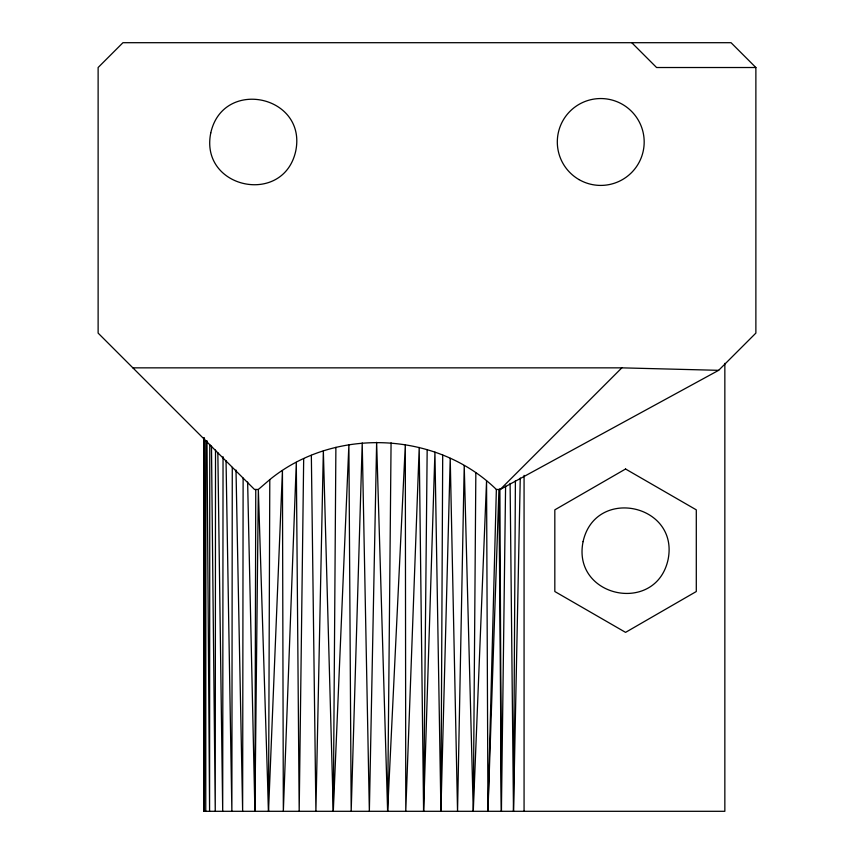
<?xml version="1.0" encoding="UTF-8"?>
<svg xmlns="http://www.w3.org/2000/svg" width="854" height="854" viewBox="0 0 854 854"><rect width="100%" height="100%" fill="white"/><g stroke="black" fill="none" stroke-linecap="round" stroke-linejoin="round"><path stroke-width="1.28" d="M203.892 438.038L203.86 811.3L724.843 811.3L724.843 363.334M205.889 440.707L205.771 811.3L204.437 438.038M209.774 444.71L209.582 811.3L206.988 440.707M215.518 450.037L215.251 811.3L211.472 446.044M223.043 456.709L222.702 811.3L217.845 452.705M232.277 467.373L231.872 811.3L226.043 460.701M243.123 478.037L242.643 811.3L236.003 470.031M247.628 482.03L254.908 811.3L255.762 489.47M204.533 612.67L203.86 811.3L203.828 438.038M303.682 458.705L299.188 811.3L296.306 462.377L283.336 811.3L282.439 470.522L268.519 811.3L269.789 479.617C334.416 426.754 436.597 431.067 496.366 489.47L500.22 489.47L718.641 370.326L755.875 333.103L755.875 67.519L731.045 42.7L122.955 42.7L98.125 67.519L98.125 333.103L254.503 489.47L258.346 489.47L269.789 479.617M311.347 455.342L315.905 811.3L323.346 450.923L333.295 811.3L348.891 444.656L351.186 811.3L362.213 442.97L369.355 811.3L376.635 442.308L387.62 811.3L405.319 444.571L405.767 811.3L419.207 447.421L423.595 811.3L434.932 452.129L440.92 811.3L442.703 455.065M510.105 483.364L513.489 811.3L515.4 480.695M333.295 811.3L335.889 447.325M440.92 811.3L450.218 458.331L457.541 811.3L464.224 465.579L473.276 811.3L475.838 472.913M387.62 811.3L391.068 442.852M254.908 811.3L258.346 489.47L268.519 811.3M423.595 811.3L427.171 449.599M473.276 811.3L486.556 480.909L487.954 811.3L498.949 489.47L501.405 811.3L505.589 486.033M513.489 811.3L520.257 478.037M487.954 811.3L496.366 489.47M500.22 489.47L621.84 367.85L718.641 370.326M755.875 67.519L656.587 67.519L631.768 42.7M132.882 367.85L621.84 367.85M499.889 488.701L501.405 811.3M524.068 475.368L524.068 811.3M210.767 132.946C199.377 188.617 283.507 206.497 295.74 151.009C307.13 95.349 223.001 77.468 210.767 132.946M583.079 541.649C571.689 597.32 655.819 615.2 668.052 559.712C679.442 504.052 595.313 486.172 583.079 541.649M625.566 469.006L554.822 509.849L554.822 591.523L625.566 632.366L696.298 591.523L696.298 509.849L625.566 469.006M579.023 179.596A43.437 43.437 0 0 0 644.183 141.977A43.437 43.437 0 0 0 579.023 104.369A43.437 43.437 0 0 0 579.023 179.596"/></g></svg>
